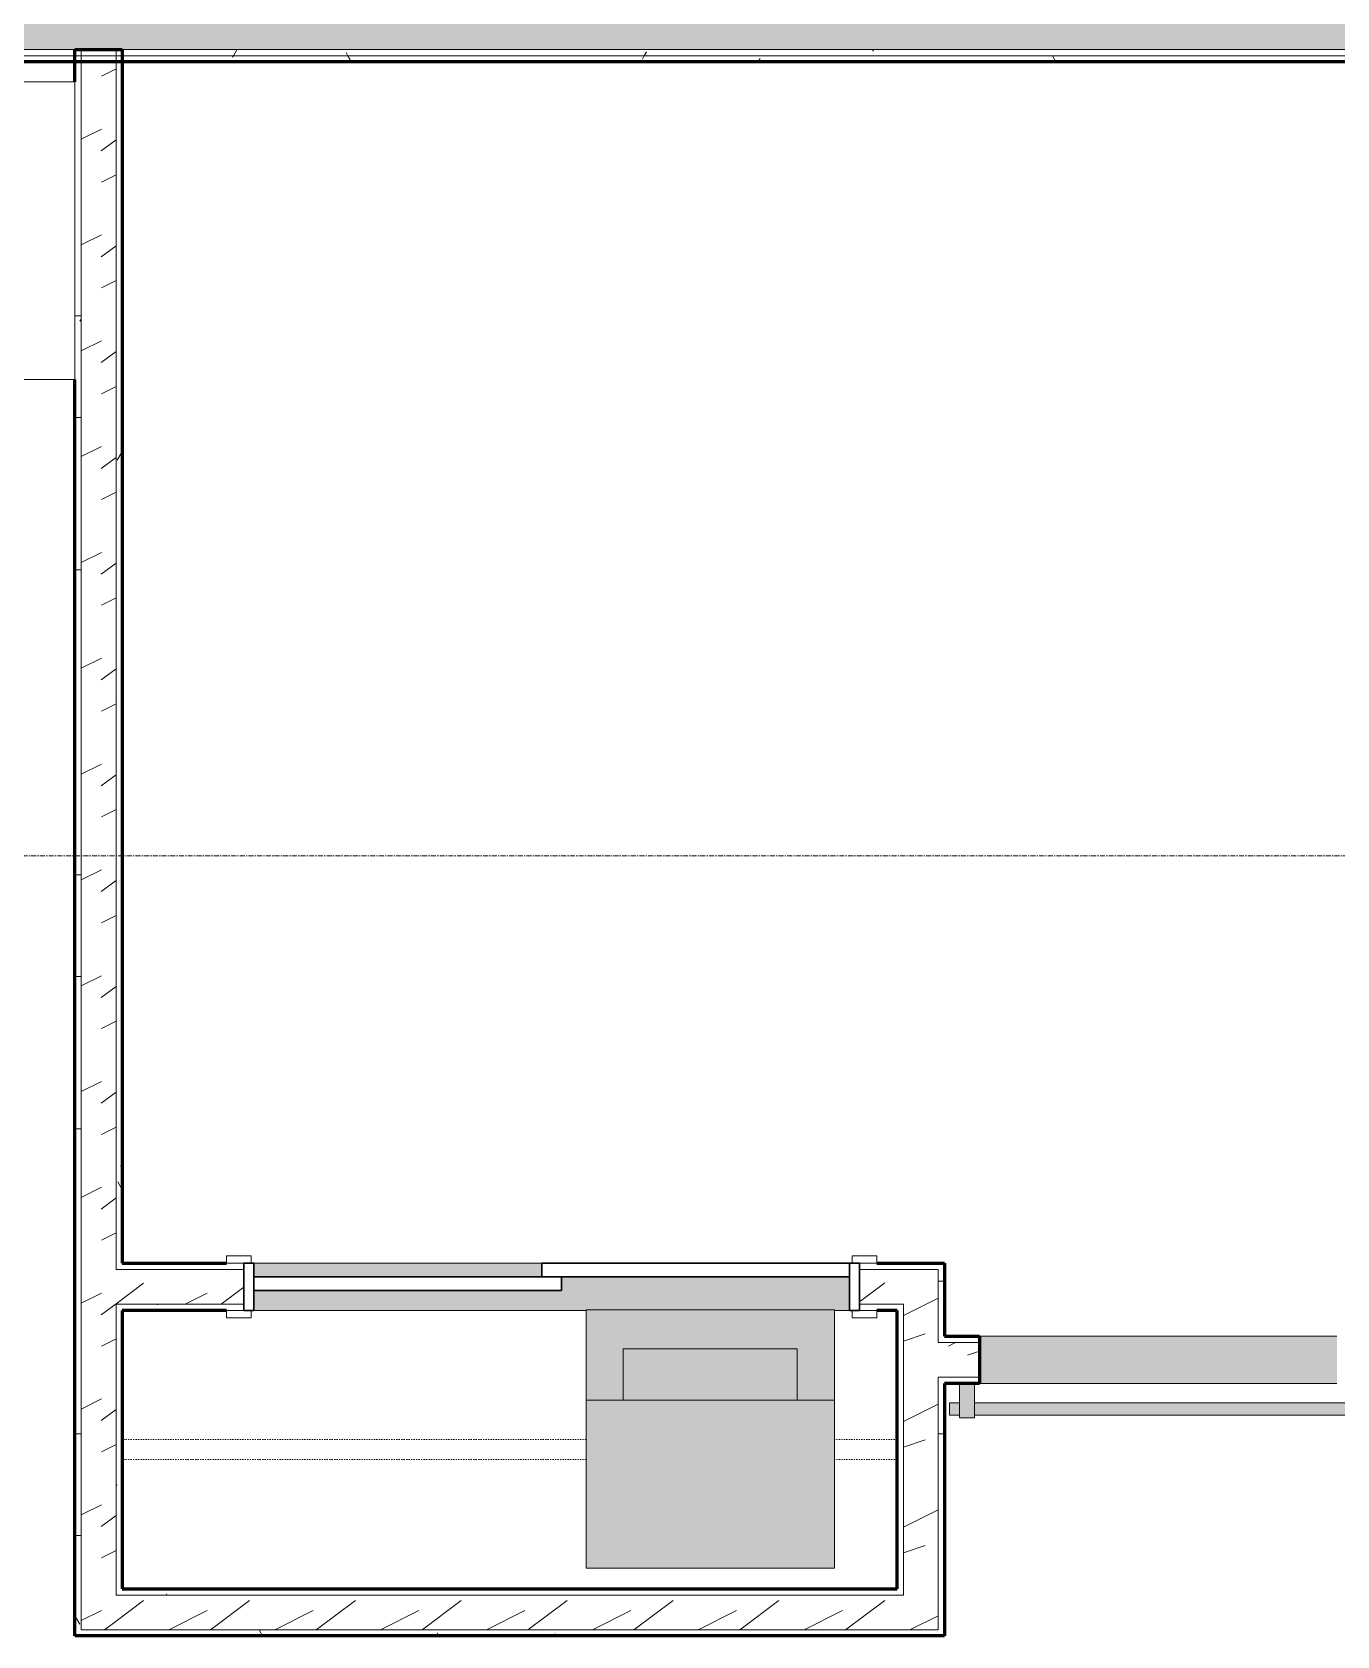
# Model space of a CAD drawing. Header units: inches. Extents: x -4061 to -1937, y 9836 to 11171.
# Drawn here: x -3685.5 to -3554.1, y 10388.6 to 10550.2 of the extents above; entities that cross this region are included whole.
import ezdxf

# ---------------------------------------------------------------- set-up
doc = ezdxf.new("R2010")
doc.units = ezdxf.units.IN
doc.header["$MEASUREMENT"] = 0
doc.linetypes.add('Dash', pattern=[0.25, 0.125, -0.125])
doc.linetypes.add('Grid Line 1_2_', pattern=[0.875, 0.5, -0.125, 0.125, -0.125])
for name, color, linetype, lineweight in [('0-1', 7, 'Continuous', 5), ('0-2', 7, 'Continuous', 9), ('A-DOOR-1', 7, 'Continuous', 9), ('A-DOOR-2', 50, 'Continuous', 30), ('A-DOOR-3', 10, 'Continuous', 18), ('A-DOOR-4', 135, 'Continuous', 18), ('A-DOOR-5', 250, 'Continuous', 60), ('A-DOOR-FRAM-1', 50, 'Continuous', 30), ('A-WALL', 113, 'Continuous', 18), ('A-WALL-1', 8, 'Continuous', 5), ('A-WALL-2', 250, 'Continuous', 60), ('A-WALL-3', 10, 'Continuous', 18), ('A-WALL-PATT-1', 7, 'Continuous', 9), ('A-WALL-PATT-2', 55, 'Continuous', 9), ('A-WALL-PATT-6', 111, 'Continuous', 9), ('I-WALL-2', 2, 'Continuous', 60), ('P-SANR-FIXT-1', 53, 'Continuous', 9), ('P-SANR-FIXT-2', 7, 'Continuous', 9), ('Q-CASE-HDLN-1', 7, 'Dash', 9), ('Q-SPCQ-1', 7, 'Continuous', 9), ('S-GRID-1', 1, 'Grid Line 1_2_', 9)]:
    doc.layers.add(name, color=color, linetype=linetype, lineweight=lineweight)
pattern_1 = [(0, (0, -1152), (20.48, 5.12), [0.845, -14.515, 0.845, -14.515, -81.92]), (0, (0, -1152), (20.48, 5.12), [-30.72, 0.845, -29.875, 0.845, -14.515, -35.84]), (0, (0, -1152), (20.48, 5.12), [-76.8, 0.845, -9.395, 0.845, -24.755]), (120, (7.68, -1149.44), (-14.67405, 15.1762003), [0.845, -14.515, 0.845, -14.515, -81.92]), (120, (7.68, -1149.44), (-14.67405, 15.1762003), [-30.72, 0.845, -29.875, 0.845, -14.515, -35.84]), (120, (7.68, -1149.44), (-14.67405, 15.1762003), [-76.8, 0.845, -9.395, 0.845, -24.755]), (240, (10.24, -1139.2), (-5.80595, -20.2962003), [0.845, -14.515, 0.845, -14.515, -81.92]), (240, (10.24, -1139.2), (-5.80595, -20.2962003), [-30.72, 0.845, -29.875, 0.845, -14.515, -35.84]), (240, (10.24, -1139.2), (-5.80595, -20.2962003), [-76.8, 0.845, -9.395, 0.845, -24.755])]
pattern_2 = [(216.87, (4.265, -1141.338), (31.9871619, 21.32545714), [5.331, -47.981]), (206.565, (10.662, -1144.536), (-10.662476, -10.6620098), [11.921, -11.921]), (198.435, (10.662, -1149.868), (-21.32449365, -10.6625869), [6.744, -26.974])]

# ---------------------------------------------------------------- blocks, each defined once
blk = doc.blocks.new('FOLDING_SLIDING CLOSET - 60_ x 80_-1494136-ENLARGED RCP - 1ST FLOOR PLAN - WEST')
at = {"layer": 'A-DOOR-1'}
for p, q in [((-32.75, 3.25), (-30.25, 3.25)), ((-32.75, 2.5), (-32.75, 3.25)), ((-30.25, 3.25), (-30.25, 2.5)), ((30.25, 3.25), (32.75, 3.25)), ((30.25, 2.5), (30.25, 3.25)), ((32.75, 3.25), (32.75, 2.5)), ((-30.25, 2.5), (-32.75, 2.5)), ((32.75, 2.5), (30.25, 2.5)), ((-32.75, -2.25), (-30.25, -2.25)), ((-32.75, -3), (-32.75, -2.25)), ((-30.25, -3), (-32.75, -3)), ((-30.25, -2.25), (-30.25, -3)), ((30.25, -2.25), (32.75, -2.25)), ((30.25, -3), (30.25, -2.25)), ((32.75, -3), (30.25, -3)), ((32.75, -2.25), (32.75, -3))]:
    blk.add_line(p, q, dxfattribs=at)
at = {"layer": 'A-DOOR-2'}
for p, q in [((-1, 0.5), (30, 0.5)), ((-1, -0.88), (-1, 0.5)), ((30, 0.5), (30, -0.88)), ((-30, -0.88), (1, -0.88)), ((-30, -2.25), (-30, -0.88)), ((30, -0.88), (-1, -0.88)), ((1, -0.88), (1, -2.25)), ((1, -2.25), (-30, -2.25))]:
    blk.add_line(p, q, dxfattribs=at)
at = {"layer": 'A-DOOR-FRAM-1'}
for p, q in [((-31, 2.5), (-30, 2.5)), ((-31, -2.25), (-31, 2.5)), ((-30, 2.5), (-30, -2.25)), ((30, 2.5), (31, 2.5)), ((30, -2.25), (30, 2.5)), ((31, 2.5), (31, -2.25)), ((-30, -2.25), (-31, -2.25)), ((31, -2.25), (30, -2.25))]:
    blk.add_line(p, q, dxfattribs=at)
blk = doc.blocks.new('Stacked Washer and Dryer - 26_x25_ - Private-1352637-ENLARGED RCP - 1ST FLOOR PLAN - WEST')
at = {"layer": 'P-SANR-FIXT-1'}
blk.add_hatch(color=256, dxfattribs=at).paths.add_polyline_path([(0, -12.5), (26, -12.5), (26, 12.5), (0, 12.5)], flags=0)
at = {"layer": 'P-SANR-FIXT-2'}
for p, q in [((26, 12.5), (0, 12.5)), ((0, -12.5), (0, 12.5)), ((16.90625, 12.5), (16.90625, -12.5)), ((26, 12.5), (26, -12.5)), ((16.90625, 8.75), (22.09375, 8.75)), ((22.09375, 8.75), (22.09375, -8.75)), ((22.09375, -8.75), (16.90625, -8.75)), ((0, -12.5), (26, -12.5))]:
    blk.add_line(p, q, dxfattribs=at)
blk = doc.blocks.new('Interior_barn_door_18732 - Interior_barn_door_18732-1656080-ENLARGED RCP - 1ST FLOOR PLAN - WEST')
at = {"layer": 'A-DOOR-3'}
for points in [[(-22.49, 6.56), (-22.52, 6.57), (-23.63, 6.57), (-23.63, 6.32), (-22.49, 6.32), (-22.49, 6.37)], [(-20.63, 6.57), (-22.49, 6.56), (-22.49, 6.32), (-20.63, 6.32)], [(-23.44, 6), (-23.44, 6.07), (-23.68, 6.07), (-23.66, 5.82), (-23.44, 5.82)], [(-22.69, 5.82), (-22.69, 6.07), (-23.44, 6.07), (-23.44, 5.82)], [(-22.82, 6.25), (-22.85, 6.32), (-23.31, 6.32), (-23.28, 6.07), (-22.82, 6.07)], [(-22.45, 6), (-22.47, 6.07), (-22.69, 6.07), (-22.69, 5.82), (-22.45, 5.82)]]:
    blk.add_hatch(color=256, dxfattribs=at).paths.add_polyline_path(points, flags=0)
at = {"layer": 'A-DOOR-4'}
h = blk.add_hatch(color=256, dxfattribs=at)
h.paths.add_polyline_path([(21, 5.39), (21, 5.57), (20, 5.55), (20, 4.95), (21, 4.95), (21, 5.26)], flags=0)
h.paths.add_polyline_path([(18.5, 5.26), (18.5, 5.57), (-19.9, 5.55), (-19.9, 4.95), (18.5, 4.95), (18.5, 5.26)], flags=0)
h.paths.add_polyline_path([(-55.9, 5.38), (-55.9, 5.57), (-57.5, 5.55), (-57.5, 4.95), (-55.9, 4.95), (-55.9, 5.26)], flags=0)
h.paths.add_polyline_path([(-59, 5.39), (-59, 5.57), (-60, 5.55), (-60, 4.95), (-59, 4.95), (-59, 5.26)], flags=0)
h = blk.add_hatch(color=256, dxfattribs=at)
h.paths.add_polyline_path([(21, 4.32), (21, 4.95), (20, 4.95), (20, 4.32)], flags=0)
h.paths.add_polyline_path([(18.5, 4.51), (18.5, 4.95), (-19.9, 4.95), (-19.9, 4.32), (18.5, 4.35), (18.5, 4.41)], flags=0)
h.paths.add_polyline_path([(-55.9, 4.32), (-55.9, 4.95), (-57.5, 4.95), (-57.5, 4.32)], flags=0)
h.paths.add_polyline_path([(-59, 4.63), (-59, 4.95), (-60, 4.95), (-60, 4.32), (-59, 4.34), (-59, 4.51)], flags=0)
h = blk.add_hatch(color=256, dxfattribs=at)
h.paths.add_polyline_path([(20, 2.37), (20, 5.85), (18.5, 5.85), (18.5, 2.37), (19.69, 2.37)], flags=0)
h.paths.add_polyline_path([(-57.5, 3.21), (-57.5, 5.85), (-59, 5.82), (-59, 2.37), (-57.5, 2.37), (-57.5, 2.47)], flags=0)
for points in [[(-19.9, 5.82), (-55.9, 5.82), (-55.9, 4.07), (-19.9, 4.07)], [(-52.06, 5.82), (-52.06, 6), (-53.56, 6), (-53.56, 5.82), (-53.06, 5.82)]]:
    blk.add_hatch(color=256, dxfattribs=at).paths.add_polyline_path(points, flags=0)
h = blk.add_hatch(color=256, dxfattribs=at)
h.paths.add_polyline_path([(-22.23, 5.82), (-22.23, 6), (-22.45, 6), (-22.45, 5.82)], flags=0)
h.paths.add_polyline_path([(-23.68, 6), (-23.73, 6), (-23.73, 5.82), (-23.68, 5.82)], flags=0)
at = {"layer": 'A-DOOR-1'}
for p, q in [((-22.49, 6.57), (-23.63, 6.57)), ((-23.63, 6.57), (-23.63, 6.32)), ((-22.49, 6.32), (-22.49, 6.57)), ((-20.62, 6.32), (-20.62, 6.57)), ((-23.69, 6.07), (-23.69, 5.82)), ((-23.44, 6.07), (-23.69, 6.07)), ((-23.69, 6.07), (-23.68, 6.07)), ((-23.63, 6.32), (-22.49, 6.32)), ((-22.69, 6.07), (-23.44, 6.07)), ((-23.32, 6.32), (-23.32, 6.07)), ((-23.32, 6.32), (-23.32, 6.07)), ((-22.82, 6.07), (-22.82, 6.32)), ((-22.82, 6.07), (-22.82, 6.32)), ((-22.44, 6.07), (-22.69, 6.07)), ((-22.45, 6.07), (-22.44, 6.07)), ((-22.44, 5.82), (-22.44, 6.07))]:
    blk.add_line(p, q, dxfattribs=at)
for points, knots in [([(-20.64, 6.57), (-20.62, 6.57), (-20.61, 6.57), (-20.73, 6.57), (-21.01, 6.57), (-21.53, 6.57), (-22.12, 6.57), (-22.38, 6.57), (-22.48, 6.57)], [-0.5310493, -0.5310493, -0.5310493, -0.5310493, -0.4969616, -0.4376596, -0.3707648, -0.2964689, -0.2105513, -0.1495851, -0.1495851, -0.1495851, -0.1495851]), ([(-22.49, 6.32), (-22.4, 6.32), (-22.1, 6.32), (-21.53, 6.32), (-21, 6.32), (-20.74, 6.32), (-20.61, 6.32), (-20.62, 6.32), (-20.64, 6.32)], [0.1495851, 0.1495851, 0.1495851, 0.1495851, 0.2105513, 0.2964689, 0.3707648, 0.4376596, 0.4969616, 0.5310493, 0.5310493, 0.5310493, 0.5310493])]:
    blk.add_open_spline(points, degree=3, knots=knots, dxfattribs=at)
at = {"layer": 'A-DOOR-3'}
for p, q in [((-59, 5.57), (-60, 5.57)), ((-60, 5.57), (-60, 4.95)), ((-60, 4.95), (-60, 4.32)), ((-59, 2.37), (-59, 5.85)), ((-59, 5.85), (-57.5, 5.85)), ((-57.5, 5.85), (-57.5, 2.37)), ((-55.9, 5.57), (-57.5, 5.57)), ((-55.9, 4.07), (-55.9, 5.82)), ((-55.9, 5.82), (-19.9, 5.82)), ((-19.9, 5.82), (-19.9, 4.07)), ((18.5, 5.57), (-19.9, 5.57)), ((18.5, 5.85), (20, 5.85)), ((18.5, 2.37), (18.5, 5.85)), ((20, 5.85), (20, 2.37)), ((21, 5.57), (20, 5.57)), ((21, 4.95), (21, 5.57)), ((21, 4.32), (21, 4.95)), ((-60, 4.32), (-59, 4.32)), ((-57.5, 4.32), (-55.9, 4.32)), ((-19.9, 4.07), (-55.9, 4.07)), ((-19.9, 4.32), (18.5, 4.32)), ((20, 4.32), (21, 4.32))]:
    blk.add_line(p, q, dxfattribs=at)
at = {"layer": 'A-DOOR-5'}
for p, q in [((-53.56, 6), (-53.56, 5.82)), ((-52.06, 6), (-53.56, 6)), ((-52.06, 5.82), (-52.06, 6)), ((-23.73, 6), (-23.73, 5.82)), ((-23.68, 6), (-23.73, 6)), ((-22.23, 6), (-22.45, 6)), ((-22.23, 5.82), (-22.23, 6))]:
    blk.add_line(p, q, dxfattribs=at)
blk = doc.blocks.new('OD_CW_Closet - OD_CW_Closet-1692124-ENLARGED RCP - 1ST FLOOR PLAN - WEST')
at = {"layer": 'Q-CASE-HDLN-1'}
for p, q in [((0.74, 10.97), (7.07, 10.97)), ((32.07, 10.97), (78.78, 10.97)), ((0.74, 8.97), (7.07, 8.97)), ((32.07, 8.97), (78.78, 8.97)), ((5.53, -4.05), (7.07, -4.05)), ((32.07, -4.05), (65.53, -4.05))]:
    blk.add_line(p, q, dxfattribs=at)
blk = doc.blocks.new('Refrigerator_-_Side-by-Side_6047 - 36_ X 30_-345559-ENLARGED RCP - 1ST FLOOR PLAN - WEST')
at = {"layer": 'Q-SPCQ-1'}
for p, q in [((17.87, 14.42), (-17.88, 14.42)), ((-17.88, 14.42), (-17.88, -15.58)), ((17.87, -15.58), (17.87, 14.42)), ((-17.88, -15.58), (17.87, -15.58))]:
    blk.add_line(p, q, dxfattribs=at)
blk = doc.blocks.new('CTR - 1st Phase - Unit Layouts_rvt-1-ENLARGED RCP - 1ST FLOOR PLAN - WEST')
at = {"layer": 'A-WALL-1'}
h = blk.add_hatch(color=256, dxfattribs=at)
h.paths.add_polyline_path([(-3636.97, 10421.4), (-3629.71, 10421.4), (-3629.71, 10421.44), (-3604.71, 10421.44), (-3604.71, 10421.4), (-3603.18, 10421.4), (-3603.18, 10424.77), (-3632.18, 10424.77), (-3632.18, 10423.4), (-3663.18, 10423.4), (-3663.18, 10421.4), (-3656.84, 10421.4)], flags=0)
h.paths.add_polyline_path([(-3656.84, 10424.77), (-3634.18, 10424.77), (-3634.18, 10426.15), (-3663.18, 10426.15), (-3663.18, 10424.77)], flags=0)
blk.add_hatch(color=256, dxfattribs=at).paths.add_polyline_path([(-3557.2, 10414.04), (-3554.1, 10414.04), (-3554.1, 10418.79), (-3590.1, 10418.79), (-3590.1, 10414.04), (-3564.86, 10414.04)], flags=0)
at = {"layer": 'A-WALL-PATT-1'}
h = blk.add_hatch(dxfattribs=at)
h.set_pattern_fill('FP_1', color=256, style=0, pattern_type=2)
h.set_pattern_definition(pattern_1)
h.paths.add_polyline_path([(-3680.62, 10388.6), (-3680.55, 10388.6), (-3680.55, 10547.19), (-3681.18, 10547.19), (-3681.18, 10388.6)], flags=0)
h = blk.add_hatch(dxfattribs=at)
h.set_pattern_fill('FP_1', color=256, style=0, pattern_type=2)
h.set_pattern_definition(pattern_1)
h.paths.add_polyline_path([(-3677.05, 10392.72), (-3676.43, 10392.72), (-3676.43, 10422.02), (-3677.05, 10422.02), (-3677.05, 10393.35)], flags=0)
h.paths.add_polyline_path([(-3677.05, 10425.52), (-3676.43, 10425.52), (-3676.43, 10547.19), (-3677.05, 10547.19), (-3677.05, 10472.52)], flags=0)
h = blk.add_hatch(dxfattribs=at)
h.set_pattern_fill('FP_1', color=256, style=0, pattern_type=2)
h.set_pattern_definition(pattern_1)
h.paths.add_polyline_path([(-3593.63, 10388.6), (-3593.63, 10414.66), (-3594.26, 10414.66), (-3594.26, 10388.6)], flags=0)
h.paths.add_polyline_path([(-3594.26, 10418.16), (-3593.63, 10418.16), (-3593.63, 10425.52), (-3594.26, 10425.52), (-3594.26, 10418.79)], flags=0)
h = blk.add_hatch(dxfattribs=at)
h.set_pattern_fill('FP_1', color=256, style=0, pattern_type=2)
h.set_pattern_definition(pattern_1)
h.paths.add_polyline_path([(-3676.43, 10421.4), (-3664.18, 10421.4), (-3664.18, 10422.02), (-3676.43, 10422.02)], flags=0)
h.paths.add_polyline_path([(-3602.18, 10421.4), (-3597.76, 10421.4), (-3597.76, 10422.02), (-3602.18, 10422.02), (-3602.18, 10421.44)], flags=0)
h = blk.add_hatch(dxfattribs=at)
h.set_pattern_fill('FP_1', color=256, style=0, pattern_type=2)
h.set_pattern_definition(pattern_1)
h.paths.add_polyline_path([(-3597.76, 10392.72), (-3597.76, 10421.4), (-3598.38, 10421.4), (-3598.38, 10392.72)], flags=0)
h = blk.add_hatch(dxfattribs=at)
h.set_pattern_fill('FP_1', color=256, style=0, pattern_type=2)
h.set_pattern_definition(pattern_1)
h.paths.add_polyline_path([(-3590.4, 10418.16), (-3590.1, 10418.16), (-3590.1, 10418.79), (-3593.63, 10418.79), (-3593.63, 10418.16)], flags=0)
h.paths.add_polyline_path([(-3551.38, 10418.16), (-3551.38, 10418.79), (-3554.1, 10418.79), (-3554.1, 10418.16), (-3551.93, 10418.16)], flags=0)
h.paths.add_polyline_path([(-3547.26, 10418.16), (-3483.35, 10418.16), (-3484, 10418.79), (-3547.88, 10418.79), (-3547.88, 10418.16)], flags=0)
h = blk.add_hatch(dxfattribs=at)
h.set_pattern_fill('FP_1', color=256, style=0, pattern_type=2)
h.set_pattern_definition(pattern_1)
h.paths.add_polyline_path([(-3503.55, 10414.04), (-3500.17, 10414.04), (-3500.8, 10414.66), (-3554.1, 10414.66), (-3554.1, 10414.04), (-3503.67, 10414.04)], flags=0)
h.paths.add_polyline_path([(-3479.67, 10414.04), (-3479.67, 10414.49), (-3479.85, 10414.66), (-3483.97, 10414.66), (-3483.97, 10414.04), (-3482.72, 10414.04)], flags=0)
h.paths.add_polyline_path([(-3593.63, 10414.04), (-3590.1, 10414.04), (-3590.1, 10414.66), (-3593.63, 10414.66)], flags=0)
h = blk.add_hatch(dxfattribs=at)
h.set_pattern_fill('FP_1', color=256, style=0, pattern_type=2)
h.set_pattern_definition(pattern_1)
h.paths.add_polyline_path([(-3604.71, 10392.72), (-3598.38, 10392.72), (-3598.38, 10393.35), (-3676.43, 10393.35), (-3676.43, 10392.72), (-3629.71, 10392.72)], flags=0)
h = blk.add_hatch(dxfattribs=at)
h.set_pattern_fill('FP_1', color=256, style=0, pattern_type=2)
h.set_pattern_definition(pattern_1)
h.paths.add_polyline_path([(-3680.55, 10388.6), (-3594.26, 10388.6), (-3594.26, 10389.22), (-3680.55, 10389.22)], flags=0)
at = {"layer": 'A-WALL-PATT-2'}
h = blk.add_hatch(dxfattribs=at)
h.set_pattern_fill('FP_2', color=256, style=0, pattern_type=2)
h.set_pattern_definition(pattern_2)
h.paths.add_polyline_path([(-3677.05, 10389.22), (-3677.05, 10548.44), (-3680.55, 10548.44), (-3680.55, 10389.22), (-3677.13, 10389.22)], flags=0)
h = blk.add_hatch(dxfattribs=at)
h.set_pattern_fill('FP_2', color=256, style=0, pattern_type=2)
h.set_pattern_definition(pattern_2)
h.paths.add_polyline_path([(-3677.05, 10422.02), (-3664.18, 10422.02), (-3664.18, 10425.52), (-3677.05, 10425.52)], flags=0)
h.paths.add_polyline_path([(-3597.76, 10422.02), (-3594.26, 10422.02), (-3594.26, 10425.52), (-3602.18, 10425.52), (-3602.18, 10422.02)], flags=0)
h = blk.add_hatch(dxfattribs=at)
h.set_pattern_fill('FP_2', color=256, style=0, pattern_type=2)
h.set_pattern_definition(pattern_2)
h.paths.add_polyline_path([(-3597.76, 10389.22), (-3594.26, 10389.22), (-3594.26, 10422.02), (-3597.76, 10422.02), (-3597.76, 10392.72)], flags=0)
h = blk.add_hatch(dxfattribs=at)
h.set_pattern_fill('FP_2', color=256, style=0, pattern_type=2)
h.set_pattern_definition(pattern_2)
h.paths.add_polyline_path([(-3590.47, 10414.66), (-3590.1, 10414.66), (-3590.1, 10418.16), (-3594.26, 10418.16), (-3594.26, 10414.66), (-3593.63, 10414.66)], flags=0)
h.paths.add_polyline_path([(-3554.1, 10414.66), (-3479.86, 10414.67), (-3482.72, 10417.54), (-3482.72, 10418.16), (-3554.1, 10418.16), (-3554.1, 10416.15)], flags=0)
h = blk.add_hatch(dxfattribs=at)
h.set_pattern_fill('FP_2', color=256, style=0, pattern_type=2)
h.set_pattern_definition(pattern_2)
h.paths.add_polyline_path([(-3652.13, 10389.22), (-3597.76, 10389.22), (-3597.76, 10392.72), (-3677.05, 10392.72), (-3677.05, 10389.22), (-3656.84, 10389.22)], flags=0)
at = {"layer": 'A-WALL-2'}
for p, q in [((-3681.18, 10545.19), (-3681.18, 10548.44)), ((-3681.18, 10548.44), (-3676.43, 10548.44)), ((-3676.43, 10548.44), (-3676.43, 10426.15)), ((-3681.18, 10388.6), (-3681.18, 10515.19)), ((-3676.43, 10426.15), (-3665.93, 10426.15)), ((-3600.43, 10426.15), (-3593.63, 10426.15)), ((-3593.63, 10426.15), (-3593.63, 10425.52)), ((-3593.63, 10425.52), (-3593.63, 10421.4)), ((-3665.93, 10421.4), (-3676.43, 10421.4)), ((-3676.43, 10421.4), (-3676.43, 10393.35)), ((-3598.38, 10421.4), (-3600.43, 10421.4)), ((-3598.38, 10393.35), (-3598.38, 10421.4)), ((-3593.63, 10421.4), (-3593.63, 10418.79)), ((-3593.63, 10418.79), (-3590.1, 10418.79)), ((-3590.1, 10418.79), (-3590.1, 10414.04)), ((-3590.1, 10414.04), (-3593.63, 10414.04)), ((-3593.63, 10414.04), (-3593.63, 10388.6)), ((-3676.43, 10393.35), (-3598.38, 10393.35)), ((-3680.55, 10388.6), (-3681.18, 10388.6)), ((-3676.43, 10388.6), (-3680.55, 10388.6)), ((-3598.38, 10388.6), (-3676.43, 10388.6)), ((-3594.26, 10388.6), (-3598.38, 10388.6)), ((-3593.63, 10388.6), (-3594.26, 10388.6))]:
    blk.add_line(p, q, dxfattribs=at)
at = {"layer": 'A-WALL-3'}
for p, q in [((-3680.55, 10548.44), (-3680.55, 10389.22)), ((-3677.05, 10548.44), (-3677.05, 10425.52)), ((-3634.18, 10426.15), (-3663.18, 10426.15)), ((-3677.05, 10425.52), (-3676.43, 10425.52)), ((-3664.18, 10425.52), (-3676.43, 10425.52)), ((-3594.26, 10425.52), (-3602.18, 10425.52)), ((-3594.26, 10422.02), (-3594.26, 10425.52)), ((-3677.05, 10422.02), (-3676.43, 10422.02)), ((-3677.05, 10422.02), (-3677.05, 10392.72)), ((-3664.18, 10422.02), (-3676.43, 10422.02)), ((-3663.18, 10421.4), (-3629.71, 10421.4)), ((-3604.71, 10421.4), (-3603.18, 10421.4)), ((-3597.76, 10422.02), (-3602.18, 10422.02)), ((-3597.76, 10421.4), (-3597.76, 10422.02)), ((-3597.76, 10421.4), (-3597.76, 10392.72)), ((-3594.26, 10421.4), (-3594.26, 10422.02)), ((-3594.26, 10421.4), (-3594.26, 10418.16)), ((-3594.26, 10418.16), (-3593.63, 10418.16)), ((-3590.1, 10418.16), (-3593.63, 10418.16)), ((-3554.1, 10418.79), (-3590.1, 10418.79)), ((-3594.26, 10414.66), (-3593.63, 10414.66)), ((-3594.26, 10414.66), (-3594.26, 10389.22)), ((-3590.1, 10414.66), (-3593.63, 10414.66)), ((-3590.1, 10414.04), (-3554.1, 10414.04)), ((-3677.05, 10392.72), (-3676.43, 10392.72)), ((-3676.43, 10392.72), (-3598.38, 10392.72)), ((-3598.38, 10392.72), (-3597.76, 10392.72)), ((-3680.55, 10389.22), (-3677.05, 10389.22)), ((-3677.05, 10389.22), (-3676.43, 10389.22)), ((-3676.43, 10389.22), (-3598.38, 10389.22)), ((-3598.38, 10389.22), (-3597.76, 10389.22)), ((-3597.76, 10389.22), (-3594.26, 10389.22))]:
    blk.add_line(p, q, dxfattribs=at)
at = {"layer": '0-2'}
blk.add_blockref('Refrigerator_-_Side-by-Side_6047 - 36_ X 30_-345559-ENLARGED RCP - 1ST FLOOR PLAN - WEST', (-3699.05, 10530.77), dxfattribs=at)
for name, p, rotation in [('FOLDING_SLIDING CLOSET - 60_ x 80_-1494136-ENLARGED RCP - 1ST FLOOR PLAN - WEST', (-3633.18, 10423.9), 180), ('OD_CW_Closet - OD_CW_Closet-1692124-ENLARGED RCP - 1ST FLOOR PLAN - WEST', (-3597.64, 10417.35), 180), ('Stacked Washer and Dryer - 26_x25_ - Private-1352637-ENLARGED RCP - 1ST FLOOR PLAN - WEST', (-3617.21, 10395.44), 90.0000000000019), ('Interior_barn_door_18732 - Interior_barn_door_18732-1656080-ENLARGED RCP - 1ST FLOOR PLAN - WEST', (-3572.1, 10416.41), 180)]:
    blk.add_blockref(name, p, dxfattribs=dict(at, rotation=rotation))
blk = doc.blocks.new('CTR - 1st Phase - Shell_rvt-1-ENLARGED RCP - 1ST FLOOR PLAN - WEST')
at = {"layer": 'S-GRID-1'}
blk.add_line((-1936.83, 10467.19), (-4027.88, 10467.19), dxfattribs=at)

msp = doc.modelspace()

# ---------------------------------------------------------------- hatches: boundary and pattern name
at = {"layer": 'A-WALL-PATT-6'}
h = msp.add_hatch(dxfattribs=at)
h.set_pattern_fill('FP_10', color=256, style=0, pattern_type=2)
h.set_pattern_definition([(161.57, (0.32, -1151.68), (-2.560496185, -0.000537386), [0, -18.214, 2.022, 0]), (18.43, (-0.32, -1151.68), (-2.560496185, 0.000537386), [0, -18.214, 2.022, 0]), (108.43, (0.32, -1151.68), (1.27922091, -6.400876726), [6.07, -14.166]), (71.57, (-0.32, -1151.68), (1.27922091, 6.400876726), [6.07, -14.166])])
h.paths.add_polyline_path([(-3503.55, 10548.44), (-3482.72, 10548.44), (-3482.72, 10551.94), (-3822.72, 10551.94), (-3822.72, 10548.44), (-3504.97, 10548.44)], flags=0)
h = msp.add_hatch(dxfattribs=at)
h.set_pattern_fill('FP_1', color=256, style=0, pattern_type=2)
h.set_pattern_definition(pattern_1)
h.paths.add_polyline_path([(-3500.17, 10547.81), (-3483.35, 10547.81), (-3483.35, 10548.44), (-3547.88, 10548.44), (-3547.88, 10547.81), (-3503.55, 10547.81)], flags=0)
h.paths.add_polyline_path([(-3822.72, 10547.81), (-3680.55, 10547.81), (-3680.55, 10548.44), (-3822.72, 10548.44)], flags=0)
h.paths.add_polyline_path([(-3669.13, 10547.81), (-3551.38, 10547.81), (-3551.38, 10548.44), (-3677.05, 10548.44), (-3677.05, 10547.81)], flags=0)
h = msp.add_hatch(dxfattribs=at)
h.set_pattern_fill('FP_1', color=256, style=0, pattern_type=2)
h.set_pattern_definition(pattern_1)
h.paths.add_polyline_path([(-3749.8, 10547.19), (-3743.95, 10547.19), (-3743.95, 10547.81), (-3822.72, 10547.81), (-3822.72, 10547.19), (-3773.8, 10547.19)], flags=0)
h.paths.add_polyline_path([(-3719.95, 10547.19), (-3680.55, 10547.19), (-3680.55, 10547.81), (-3719.95, 10547.81), (-3719.95, 10547.69)], flags=0)
h.paths.add_polyline_path([(-3677.05, 10547.19), (-3551.38, 10547.19), (-3551.38, 10547.81), (-3677.05, 10547.81), (-3677.05, 10547.69)], flags=0)
h.paths.add_polyline_path([(-3547.88, 10547.19), (-3483.97, 10547.19), (-3483.97, 10547.81), (-3547.88, 10547.81), (-3547.88, 10547.69)], flags=0)

# ---------------------------------------------------------------- linework, layer by layer
at = {"layer": 'A-WALL'}
for p, q in [((-3822.72, 10548.44), (-3482.72, 10548.44)), ((-3719.95, 10547.81), (-3483.35, 10547.81))]:
    msp.add_line(p, q, dxfattribs=at)
at = {"layer": 'I-WALL-2'}
msp.add_line((-3483.97, 10547.19), (-3716.93, 10547.19), dxfattribs=at)

# ---------------------------------------------------------------- block references
at = {"layer": '0-1'}
for name in ['CTR - 1st Phase - Shell_rvt-1-ENLARGED RCP - 1ST FLOOR PLAN - WEST', 'CTR - 1st Phase - Unit Layouts_rvt-1-ENLARGED RCP - 1ST FLOOR PLAN - WEST']:
    msp.add_blockref(name, (0, 0), dxfattribs=at)

doc.saveas('drawing.dxf')
